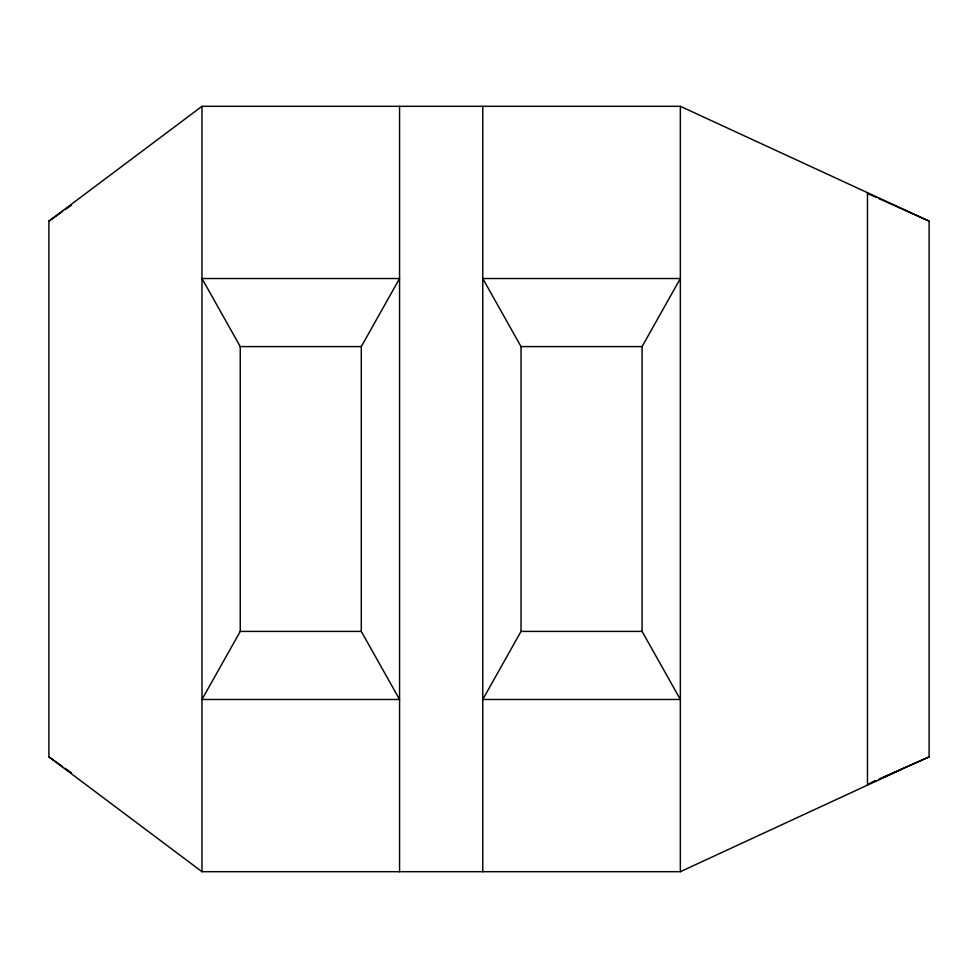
<?xml version="1.0" encoding="UTF-8"?>
<svg xmlns="http://www.w3.org/2000/svg" width="978" height="978" viewBox="0 0 978 978"><rect width="100%" height="100%" fill="white"/><g stroke="black" fill="none" stroke-linecap="round" stroke-linejoin="round"><path stroke-width="1.47" d="M361.298 346.591L399.562 278.522L201.981 278.522L240.246 346.591L240.246 631.409L201.981 699.478L399.562 699.478L361.298 631.409L361.298 346.591L240.246 346.591M642.081 346.591L680.346 278.522L482.765 278.522L521.029 346.591L521.029 631.409L482.765 699.478L680.346 699.478L642.081 631.409L642.081 346.591L521.029 346.591M902.401 768.977L680.346 871.691L201.981 871.691L48.9 756.886L48.9 221.114L201.981 106.309L680.346 106.309L929.1 221.114L929.1 756.886L878.684 779.503M48.9 221.114L62.555 211.468M65.037 209.72L71.247 205.343M871.85 782.327L874.638 781.092M880.224 778.61L929.1 756.886M867.523 784.442L875.897 780.737M240.246 631.409L361.298 631.409M521.029 631.409L642.081 631.409M867.523 193.558L875.897 197.263M878.684 198.497L929.1 221.114M48.9 756.886L62.555 766.532M65.037 768.28L71.247 772.657M867.474 192.666L867.474 785.334M680.346 106.309L680.346 871.691M482.765 106.309L482.765 871.691M399.562 106.309L399.562 871.691M201.981 106.309L201.981 871.691"/></g></svg>
